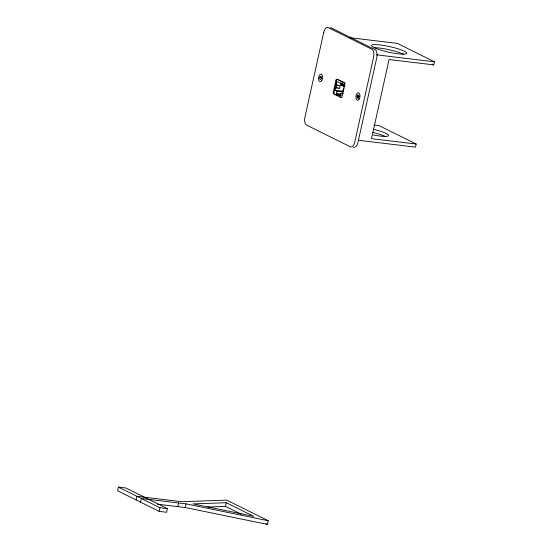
<?xml version="1.0" encoding="UTF-8"?>
<svg xmlns="http://www.w3.org/2000/svg" width="552" height="552" viewBox="0 0 552 552"><rect width="100%" height="100%" fill="white"/><g stroke="black" fill="none" stroke-linecap="round" stroke-linejoin="round"><path stroke-width="0.83" d="M357.192 97.732L357.089 96.041L357.848 94.778L358.724 95.213L358.834 96.904L358.069 98.166L357.192 97.732L358.614 97.904M118.397 487.099L117.583 490.756L159.142 511.387L166.607 512.284L167.415 508.627L125.856 487.996L118.397 487.099L159.956 507.73L167.415 508.627M136.178 499.988L136.993 496.331L181.691 501.699L226.706 500.112L268.272 520.743L267.458 524.4L185.244 507.523L157.361 504.176M140.546 502.154L141.353 498.497L186.052 503.866L268.272 520.743M159.142 511.387L159.956 507.73M177.778 506.626L178.586 502.969M185.244 507.523L186.052 503.866M207.614 507.005L225.499 506.377L226.306 502.72L253.747 516.341L193.096 503.893L226.306 502.72M342.675 91.86L336.934 91.17L334.974 90.197L335.54 87.658L337.244 87.865M335.54 87.658L339.57 88.375L340.163 85.698L336.133 84.98L336.886 81.565L344.8 85.491L344.496 86.857M336.161 87.968L336.755 85.284M341.143 95.165L336.396 93.605L336.934 91.17M339.273 94.233L339.004 95.455L336.872 95.199L337.141 93.978M341.06 95.386L339.639 95.213L339.363 96.434L341.854 97.669M343.385 93.447L340.922 93.15L340.384 95.586L339.639 95.213M374.083 125.028L379.141 125.635L416.187 144.024L415.497 147.122L358.345 140.256M416.187 144.024L371.503 138.655L389.05 59.519L433.734 64.888L434.417 61.789L397.371 43.401L349.602 37.66M319.684 77.473L320.45 76.21L321.326 76.645L321.43 78.343L320.671 79.605L319.794 79.171L319.684 77.473L321.816 77.728M376.409 54.82L434.417 61.789M343.93 85.519L342.226 85.319A2.525 2.111 -63.6 0 1 340.646 83.876M344.869 85.988L343.158 85.781A2.525 2.111 -63.6 0 1 341.584 84.339M336.133 84.98L340.163 85.698M334.974 90.197L342.647 91.115M357.089 96.041L359.221 96.296M336.396 93.605L340.494 94.095M432.188 64.122L433.734 64.888M345.097 83.041L337.617 79.329A1.263 0.669 -83.1 0 0 336.72 80.24L334.022 92.425A1.263 0.669 -83.1 0 0 334.374 93.957L336.872 95.199M344.041 88.906L343.42 88.596L342.827 91.273L343.447 91.584M338.949 88.072L339.57 88.375M340.922 93.15L342.882 94.123M265.919 523.634L267.458 524.4M225.499 506.377L241.5 514.326M374.408 47.693A18.064 2.822 12.5 0 1 403.698 54.31M372.455 132.321A18.064 2.822 12.5 0 1 385.468 136.544M373.145 129.23A18.064 2.822 12.5 0 1 388.567 135.412A18.064 2.822 12.5 0 1 373.318 134.999M330.296 27.821A6.32 3.333 -83.1 0 1 331.448 27.986L375.084 49.645A6.32 3.333 -83.1 0 1 376.85 57.284L357.931 142.616A6.32 3.333 -83.1 0 1 353.466 147.163M344.096 86.243A2.525 2.111 -63.6 0 1 342.502 83.552M343.786 86.091A2.525 2.111 -63.6 0 1 342.192 83.393M342.847 85.622A2.525 2.111 -63.6 0 1 341.26 82.931M342.537 85.47A2.525 2.111 -63.6 0 1 340.943 82.779M344.034 86.25A2.525 2.111 -63.6 0 1 343.441 84.014M344.386 85.732A2.525 2.111 -63.6 0 1 344.372 84.477M344.703 85.884A2.525 2.111 -63.6 0 1 344.683 84.635M343.475 85.933A2.525 2.111 -63.6 0 1 341.895 84.49M344.407 86.402A2.525 2.111 -63.6 0 1 342.833 84.96M344.717 86.554A2.525 2.111 -63.6 0 1 343.144 85.111M344.351 86.409A2.525 2.111 -63.6 0 1 343.765 85.422M344.662 86.56A2.525 2.111 -63.6 0 1 344.075 85.574M323.782 32.147L304.87 117.479A6.32 3.333 -83.1 0 0 306.636 125.118L350.265 146.777A6.32 3.333 -83.1 0 0 354.736 142.23L373.649 56.897A6.32 3.333 -83.1 0 0 371.882 49.259L328.254 27.6A6.32 3.333 -83.1 0 0 323.782 32.147M335.975 80.15L333.277 92.336A1.263 0.669 -83.1 0 0 333.629 93.868L341.108 97.58A1.263 0.669 -83.1 0 0 341.998 96.669L344.703 84.477A1.263 0.669 -83.1 0 0 344.351 82.952L336.872 79.24A1.263 0.669 -83.1 0 0 335.975 80.15M376.747 48.762A18.064 2.822 12.5 0 0 406.224 53.806A18.064 2.822 12.5 0 0 384.496 45.588A18.064 2.822 12.5 0 0 376.747 48.762M321.775 80.537A3.795 2.001 -83.1 0 0 321.367 74.251A3.795 2.001 -83.1 0 0 318.532 78.929A3.795 2.001 -83.1 0 0 321.775 80.537M359.173 99.105A3.795 2.001 -83.1 0 0 358.772 92.812A3.795 2.001 -83.1 0 0 355.936 97.497A3.795 2.001 -83.1 0 0 359.173 99.105"/></g></svg>
